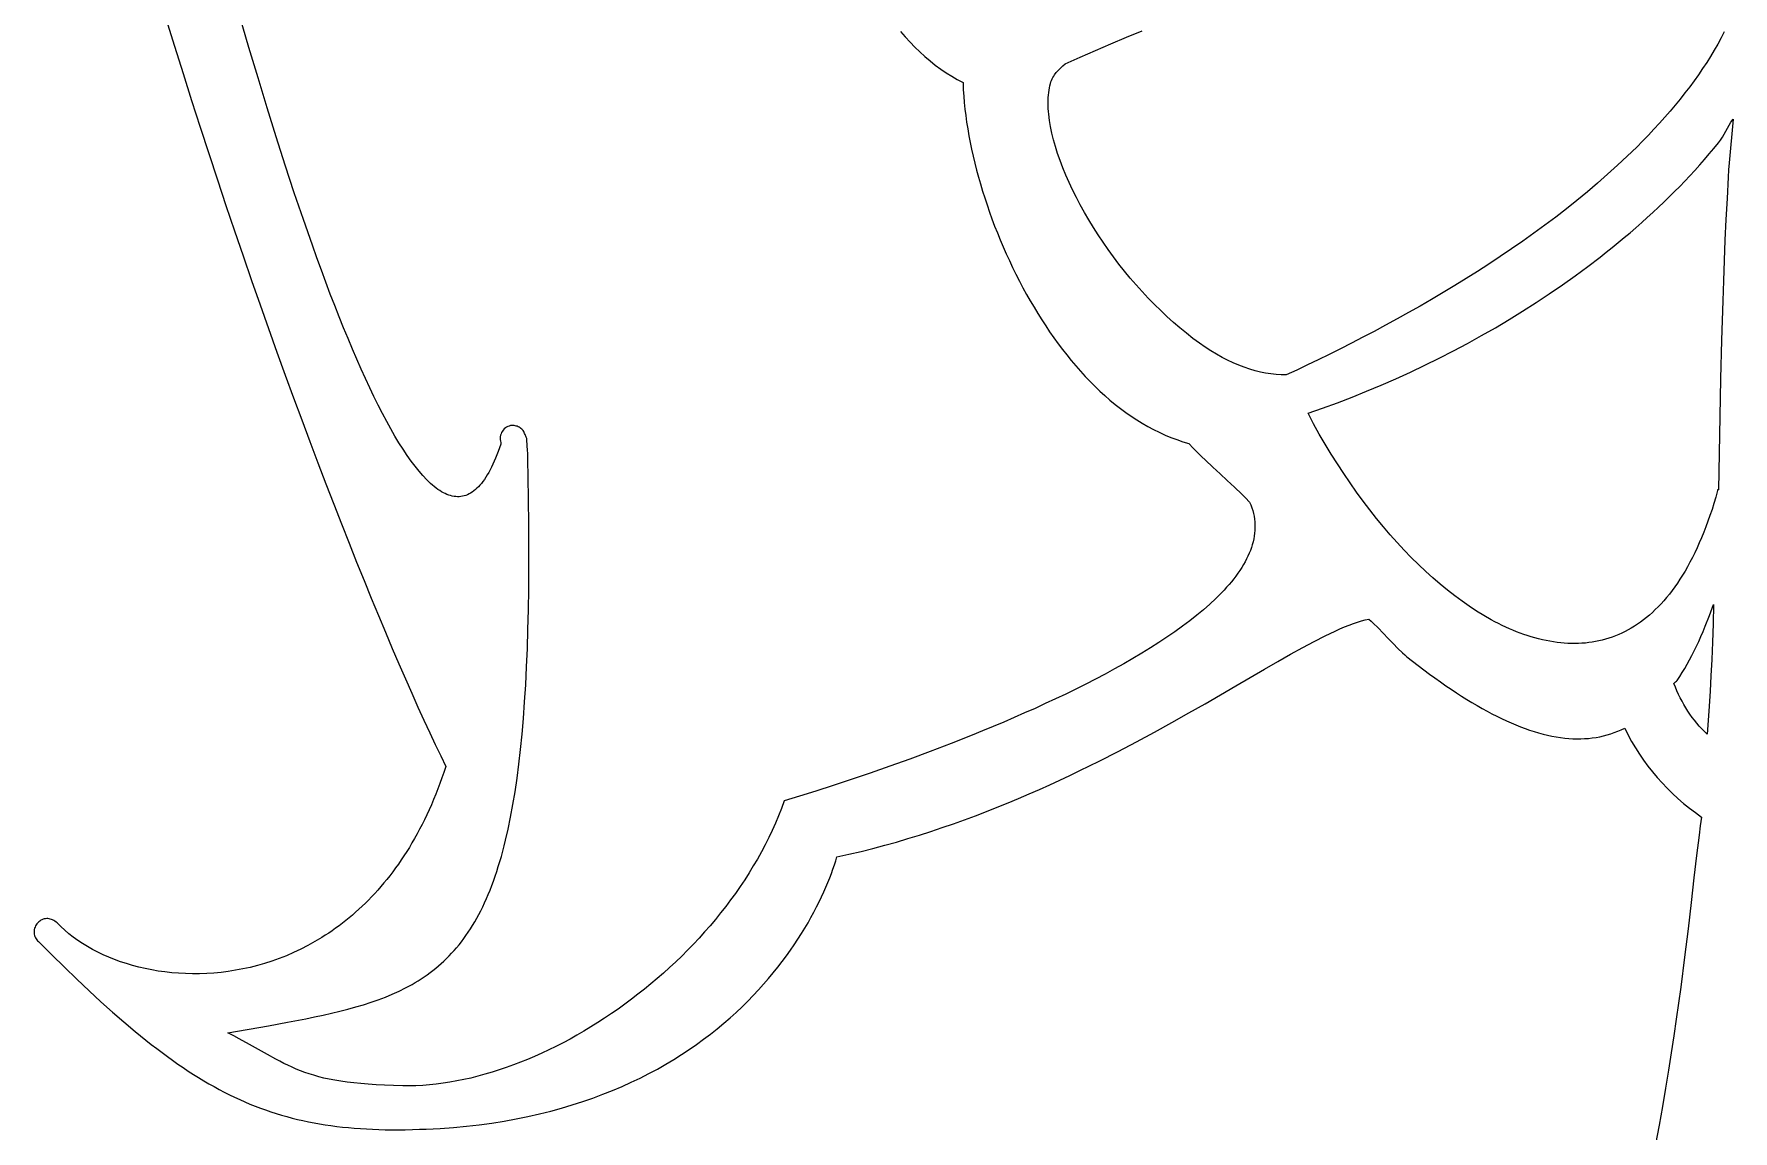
# Model space of a CAD drawing. Extents: x 0 to 113, y 52 to 137.
# Drawn here: x 12.21 to 30.55, y 72.04 to 83.88 of the extents above; entities that cross this region are included whole.
import ezdxf

# ---------------------------------------------------------------- set-up
doc = ezdxf.new("R2010")
doc.units = 0
doc.header["$MEASUREMENT"] = 0

msp = doc.modelspace()

# ---------------------------------------------------------------- linework, layer by layer
for points in [[(13.633, 84.05), (13.726, 83.752), (13.818, 83.457), (13.91, 83.165), (14.003, 82.877), (14.096, 82.592), (14.189, 82.31), (14.281, 82.033), (14.374, 81.759), (14.466, 81.489), (14.558, 81.222), (14.649, 80.96), (14.741, 80.703), (14.831, 80.449), (14.921, 80.2), (15.01, 79.956), (15.099, 79.717), (15.187, 79.482), (15.274, 79.252), (15.359, 79.027), (15.444, 78.807), (15.528, 78.593), (15.61, 78.384), (15.692, 78.18), (15.772, 77.983), (15.85, 77.79), (15.927, 77.604), (16.002, 77.424), (16.076, 77.249), (16.148, 77.081), (16.219, 76.919), (16.287, 76.764), (16.354, 76.615), (16.418, 76.473), (16.481, 76.337), (16.541, 76.209), (16.599, 76.087), (16.655, 75.972), (16.634, 75.91), (16.613, 75.85), (16.591, 75.79), (16.569, 75.731), (16.546, 75.673), (16.523, 75.616), (16.499, 75.56), (16.475, 75.505), (16.45, 75.451), (16.424, 75.398), (16.398, 75.346), (16.372, 75.295), (16.345, 75.245), (16.317, 75.196), (16.289, 75.147), (16.261, 75.1), (16.232, 75.054), (16.203, 75.008), (16.173, 74.964), (16.143, 74.92), (16.112, 74.877), (16.081, 74.835), (16.05, 74.794), (16.018, 74.754), (15.986, 74.715), (15.953, 74.676), (15.921, 74.639), (15.887, 74.602), (15.854, 74.566), (15.82, 74.531), (15.786, 74.497), (15.751, 74.464), (15.716, 74.431), (15.681, 74.399), (15.646, 74.369), (15.61, 74.339), (15.575, 74.309), (15.538, 74.281), (15.502, 74.253), (15.465, 74.226), (15.429, 74.2), (15.391, 74.175), (15.354, 74.15), (15.317, 74.127), (15.241, 74.082), (15.165, 74.039), (15.089, 74), (15.011, 73.964), (14.934, 73.93), (14.856, 73.899), (14.778, 73.872), (14.699, 73.846), (14.621, 73.824), (14.542, 73.804), (14.463, 73.787), (14.385, 73.772), (14.307, 73.76), (14.229, 73.75), (14.151, 73.742), (14.074, 73.737), (13.997, 73.735), (13.921, 73.734), (13.845, 73.736), (13.77, 73.74), (13.696, 73.746), (13.623, 73.754), (13.551, 73.764), (13.48, 73.776), (13.41, 73.79), (13.341, 73.806), (13.273, 73.824), (13.207, 73.844), (13.142, 73.865), (13.078, 73.888), (13.016, 73.913), (12.956, 73.94), (12.898, 73.968), (12.841, 73.997), (12.786, 74.028), (12.733, 74.061), (12.682, 74.095), (12.633, 74.13), (12.587, 74.167), (12.542, 74.205), (12.5, 74.244), (12.461, 74.284), (12.448, 74.293), (12.434, 74.302), (12.423, 74.31), (12.411, 74.317), (12.398, 74.322), (12.386, 74.326), (12.373, 74.329), (12.36, 74.331), (12.347, 74.331), (12.334, 74.329), (12.321, 74.327), (12.308, 74.323), (12.296, 74.318), (12.284, 74.312), (12.273, 74.304), (12.262, 74.296), (12.252, 74.286), (12.242, 74.275), (12.234, 74.264), (12.227, 74.251), (12.221, 74.239), (12.216, 74.226), (12.213, 74.213), (12.211, 74.2), (12.21, 74.187), (12.21, 74.174), (12.212, 74.161), (12.215, 74.148), (12.219, 74.136), (12.225, 74.124), (12.232, 74.112), (12.24, 74.101), (12.249, 74.091), (12.26, 74.082), (12.401, 73.94), (12.539, 73.805), (12.673, 73.675), (12.804, 73.551), (12.932, 73.433), (13.057, 73.321), (13.18, 73.214), (13.3, 73.113), (13.418, 73.017), (13.476, 72.971), (13.534, 72.926), (13.592, 72.883), (13.649, 72.84), (13.706, 72.8), (13.763, 72.76), (13.819, 72.721), (13.875, 72.684), (13.931, 72.648), (13.987, 72.613), (14.042, 72.58), (14.098, 72.547), (14.153, 72.516), (14.209, 72.486), (14.264, 72.457), (14.319, 72.429), (14.375, 72.402), (14.43, 72.376), (14.486, 72.352), (14.541, 72.328), (14.597, 72.306), (14.653, 72.284), (14.71, 72.264), (14.766, 72.244), (14.823, 72.226), (14.88, 72.209), (14.938, 72.192), (14.996, 72.177), (15.054, 72.162), (15.113, 72.149), (15.172, 72.136), (15.232, 72.124), (15.292, 72.114), (15.353, 72.104), (15.415, 72.095), (15.477, 72.087), (15.539, 72.079), (15.603, 72.073), (15.667, 72.067), (15.732, 72.063), (15.798, 72.059), (15.864, 72.055), (15.932, 72.053), (16, 72.051), (16.069, 72.051), (16.139, 72.05), (16.217, 72.051), (16.293, 72.052), (16.369, 72.055), (16.444, 72.057), (16.592, 72.065), (16.736, 72.076), (16.878, 72.089), (17.016, 72.105), (17.152, 72.123), (17.284, 72.144), (17.414, 72.168), (17.541, 72.194), (17.665, 72.221), (17.786, 72.252), (17.904, 72.284), (18.019, 72.318), (18.132, 72.354), (18.242, 72.393), (18.349, 72.433), (18.454, 72.474), (18.556, 72.518), (18.655, 72.563), (18.752, 72.609), (18.846, 72.657), (18.938, 72.706), (19.027, 72.757), (19.114, 72.809), (19.198, 72.862), (19.28, 72.916), (19.359, 72.971), (19.436, 73.027), (19.511, 73.084), (19.584, 73.141), (19.654, 73.2), (19.722, 73.259), (19.788, 73.318), (19.851, 73.378), (19.913, 73.439), (19.972, 73.499), (20.029, 73.56), (20.084, 73.622), (20.137, 73.683), (20.188, 73.744), (20.238, 73.806), (20.285, 73.867), (20.33, 73.928), (20.373, 73.989), (20.415, 74.049), (20.454, 74.109), (20.492, 74.169), (20.528, 74.228), (20.563, 74.286), (20.595, 74.344), (20.626, 74.401), (20.655, 74.457), (20.683, 74.512), (20.709, 74.566), (20.733, 74.619), (20.756, 74.671), (20.777, 74.722), (20.797, 74.771), (20.816, 74.819), (20.832, 74.866), (20.848, 74.911), (20.862, 74.954), (20.875, 74.996), (21.005, 75.025), (21.135, 75.056), (21.263, 75.088), (21.391, 75.122), (21.517, 75.157), (21.642, 75.194), (21.767, 75.232), (21.89, 75.272), (22.012, 75.313), (22.133, 75.355), (22.253, 75.398), (22.372, 75.442), (22.49, 75.487), (22.606, 75.533), (22.722, 75.581), (22.836, 75.628), (22.949, 75.677), (23.061, 75.726), (23.172, 75.776), (23.281, 75.826), (23.389, 75.877), (23.496, 75.929), (23.601, 75.98), (23.706, 76.032), (23.91, 76.136), (24.109, 76.241), (24.302, 76.345), (24.49, 76.449), (24.672, 76.551), (24.848, 76.651), (25.181, 76.844), (25.489, 77.024), (25.634, 77.107), (25.771, 77.185), (25.902, 77.257), (26.026, 77.324), (26.143, 77.384), (26.198, 77.411), (26.252, 77.436), (26.304, 77.459), (26.354, 77.481), (26.403, 77.5), (26.449, 77.518), (26.494, 77.533), (26.536, 77.545), (26.577, 77.556), (26.616, 77.564), (26.639, 77.543), (26.664, 77.52), (26.715, 77.469), (26.769, 77.413), (26.823, 77.356), (26.878, 77.3), (26.93, 77.247), (26.98, 77.199), (27.004, 77.178), (27.026, 77.159), (27.149, 77.063), (27.27, 76.972), (27.329, 76.929), (27.388, 76.887), (27.446, 76.846), (27.504, 76.807), (27.561, 76.769), (27.617, 76.733), (27.673, 76.697), (27.728, 76.664), (27.783, 76.631), (27.837, 76.6), (27.891, 76.571), (27.944, 76.542), (27.996, 76.515), (28.049, 76.49), (28.1, 76.466), (28.151, 76.443), (28.202, 76.422), (28.252, 76.402), (28.302, 76.383), (28.351, 76.366), (28.4, 76.351), (28.448, 76.336), (28.496, 76.323), (28.544, 76.312), (28.591, 76.302), (28.638, 76.293), (28.684, 76.286), (28.73, 76.28), (28.774, 76.276), (28.817, 76.273), (28.86, 76.272), (28.902, 76.272), (28.944, 76.274), (28.986, 76.277), (29.027, 76.282), (29.068, 76.288), (29.108, 76.295), (29.148, 76.304), (29.187, 76.314), (29.226, 76.326), (29.264, 76.339), (29.302, 76.353), (29.34, 76.369), (29.377, 76.386), (29.413, 76.313), (29.452, 76.243), (29.493, 76.174), (29.536, 76.107), (29.581, 76.041), (29.628, 75.977), (29.677, 75.915), (29.728, 75.854), (29.781, 75.795), (29.836, 75.738), (29.893, 75.682), (29.952, 75.628), (30.013, 75.575), (30.076, 75.524), (30.14, 75.475), (30.207, 75.427), (30.193, 75.332), (30.18, 75.231), (30.152, 75.011), (30.124, 74.769), (30.094, 74.505), (30.06, 74.22), (30.023, 73.914), (29.981, 73.589), (29.958, 73.418), (29.934, 73.244), (29.908, 73.064), (29.88, 72.881), (29.85, 72.692), (29.818, 72.5), (29.784, 72.303), (29.748, 72.101), (29.709, 71.896)], [(21.561, 83.91), (21.612, 83.852), (21.664, 83.797), (21.716, 83.743), (21.77, 83.691), (21.825, 83.641), (21.88, 83.594), (21.937, 83.548), (21.995, 83.505), (22.054, 83.465), (22.114, 83.427), (22.174, 83.391), (22.236, 83.358), (22.236, 83.349), (22.239, 83.281), (22.244, 83.213), (22.25, 83.143), (22.257, 83.073), (22.266, 83.002), (22.275, 82.93), (22.287, 82.858), (22.299, 82.785), (22.313, 82.712), (22.328, 82.638), (22.345, 82.564), (22.363, 82.489), (22.382, 82.414), (22.402, 82.339), (22.423, 82.264), (22.446, 82.188), (22.47, 82.113), (22.495, 82.037), (22.521, 81.961), (22.548, 81.886), (22.577, 81.81), (22.607, 81.735), (22.637, 81.66), (22.669, 81.585), (22.702, 81.51), (22.736, 81.436), (22.771, 81.362), (22.807, 81.289), (22.844, 81.216), (22.882, 81.144), (22.921, 81.072), (22.962, 81.001), (23.002, 80.933), (23.043, 80.865), (23.085, 80.798), (23.128, 80.732), (23.171, 80.667), (23.216, 80.603), (23.262, 80.539), (23.309, 80.477), (23.356, 80.417), (23.404, 80.357), (23.454, 80.299), (23.504, 80.242), (23.555, 80.186), (23.607, 80.132), (23.659, 80.079), (23.713, 80.028), (23.767, 79.978), (23.822, 79.93), (23.878, 79.884), (23.935, 79.84), (23.992, 79.797), (24.051, 79.756), (24.11, 79.717), (24.17, 79.68), (24.23, 79.645), (24.291, 79.612), (24.353, 79.582), (24.416, 79.553), (24.48, 79.527), (24.544, 79.503), (24.609, 79.481), (24.674, 79.462), (24.721, 79.412), (24.766, 79.365), (24.81, 79.322), (24.852, 79.28), (24.932, 79.204), (25.01, 79.132), (25.087, 79.062), (25.164, 78.99), (25.245, 78.914), (25.286, 78.873), (25.329, 78.829), (25.342, 78.799), (25.353, 78.768), (25.363, 78.737), (25.37, 78.707), (25.377, 78.676), (25.381, 78.645), (25.385, 78.615), (25.386, 78.584), (25.386, 78.553), (25.385, 78.522), (25.382, 78.492), (25.378, 78.461), (25.373, 78.43), (25.366, 78.399), (25.357, 78.368), (25.348, 78.337), (25.337, 78.307), (25.324, 78.276), (25.311, 78.245), (25.296, 78.214), (25.28, 78.183), (25.262, 78.153), (25.244, 78.122), (25.224, 78.091), (25.203, 78.061), (25.181, 78.03), (25.157, 77.999), (25.133, 77.969), (25.107, 77.938), (25.081, 77.908), (25.053, 77.877), (25.024, 77.847), (24.994, 77.816), (24.963, 77.786), (24.899, 77.726), (24.831, 77.665), (24.759, 77.606), (24.683, 77.546), (24.604, 77.487), (24.522, 77.428), (24.437, 77.369), (24.349, 77.311), (24.258, 77.253), (24.165, 77.196), (24.069, 77.139), (23.971, 77.083), (23.871, 77.027), (23.769, 76.971), (23.665, 76.917), (23.56, 76.863), (23.453, 76.809), (23.344, 76.756), (23.235, 76.704), (23.124, 76.652), (23.013, 76.601), (22.901, 76.551), (22.788, 76.502), (22.675, 76.453), (22.561, 76.405), (22.447, 76.358), (22.334, 76.312), (22.107, 76.222), (21.883, 76.136), (21.661, 76.054), (21.445, 75.976), (21.233, 75.902), (21.029, 75.832), (20.833, 75.767), (20.646, 75.707), (20.47, 75.652), (20.305, 75.602), (20.276, 75.521), (20.245, 75.442), (20.212, 75.362), (20.176, 75.283), (20.139, 75.205), (20.1, 75.128), (20.06, 75.051), (20.017, 74.974), (19.973, 74.899), (19.927, 74.824), (19.88, 74.75), (19.831, 74.676), (19.78, 74.603), (19.728, 74.532), (19.675, 74.461), (19.62, 74.391), (19.564, 74.321), (19.506, 74.253), (19.447, 74.186), (19.387, 74.119), (19.326, 74.054), (19.263, 73.989), (19.2, 73.926), (19.135, 73.864), (19.07, 73.802), (19.003, 73.742), (18.936, 73.683), (18.867, 73.625), (18.798, 73.569), (18.728, 73.513), (18.658, 73.459), (18.586, 73.406), (18.514, 73.354), (18.441, 73.304), (18.368, 73.255), (18.294, 73.207), (18.22, 73.161), (18.145, 73.116), (18.07, 73.072), (17.995, 73.03), (17.919, 72.99), (17.843, 72.951), (17.767, 72.913), (17.69, 72.877), (17.613, 72.843), (17.537, 72.81), (17.46, 72.779), (17.383, 72.75), (17.307, 72.722), (17.23, 72.696), (17.153, 72.672), (17.077, 72.649), (17.001, 72.628), (16.925, 72.609), (16.849, 72.592), (16.774, 72.577), (16.699, 72.563), (16.625, 72.552), (16.551, 72.542), (16.478, 72.535), (16.405, 72.529), (16.332, 72.525), (16.261, 72.524), (16.19, 72.524), (16.088, 72.527), (15.993, 72.531), (15.902, 72.535), (15.817, 72.541), (15.736, 72.548), (15.661, 72.556), (15.589, 72.564), (15.521, 72.574), (15.457, 72.585), (15.396, 72.597), (15.339, 72.609), (15.284, 72.623), (15.231, 72.638), (15.181, 72.653), (15.132, 72.67), (15.085, 72.688), (15.04, 72.706), (14.995, 72.726), (14.951, 72.746), (14.907, 72.767), (14.864, 72.79), (14.82, 72.813), (14.73, 72.862), (14.535, 72.972), (14.425, 73.032), (14.365, 73.063), (14.303, 73.096), (14.74, 73.174), (14.945, 73.211), (15.142, 73.249), (15.238, 73.268), (15.331, 73.288), (15.422, 73.309), (15.511, 73.33), (15.598, 73.352), (15.683, 73.376), (15.766, 73.4), (15.847, 73.427), (15.926, 73.454), (16.002, 73.483), (16.077, 73.514), (16.15, 73.547), (16.221, 73.582), (16.29, 73.62), (16.323, 73.639), (16.357, 73.659), (16.389, 73.68), (16.422, 73.702), (16.453, 73.724), (16.485, 73.747), (16.515, 73.77), (16.546, 73.794), (16.575, 73.819), (16.605, 73.845), (16.634, 73.872), (16.662, 73.899), (16.69, 73.927), (16.717, 73.956), (16.744, 73.986), (16.771, 74.016), (16.797, 74.048), (16.822, 74.08), (16.848, 74.114), (16.872, 74.148), (16.896, 74.183), (16.92, 74.219), (16.943, 74.257), (16.966, 74.295), (16.988, 74.334), (17.01, 74.374), (17.032, 74.416), (17.053, 74.458), (17.073, 74.502), (17.093, 74.546), (17.113, 74.592), (17.132, 74.639), (17.151, 74.687), (17.169, 74.736), (17.187, 74.787), (17.204, 74.839), (17.221, 74.892), (17.238, 74.946), (17.254, 75.001), (17.269, 75.058), (17.285, 75.116), (17.299, 75.176), (17.327, 75.298), (17.354, 75.427), (17.379, 75.561), (17.402, 75.701), (17.423, 75.847), (17.443, 75.999), (17.461, 76.157), (17.477, 76.322), (17.492, 76.493), (17.505, 76.671), (17.517, 76.856), (17.526, 77.048), (17.535, 77.246), (17.541, 77.453), (17.546, 77.666), (17.55, 77.887), (17.552, 78.116), (17.552, 78.352), (17.551, 78.597), (17.548, 78.85), (17.544, 79.11), (17.541, 79.274), (17.538, 79.342), (17.536, 79.401), (17.534, 79.426), (17.531, 79.449), (17.527, 79.489), (17.527, 79.496), (17.527, 79.502), (17.527, 79.508), (17.527, 79.515), (17.525, 79.522), (17.522, 79.53), (17.509, 79.559), (17.505, 79.57), (17.5, 79.581), (17.495, 79.59), (17.488, 79.6), (17.481, 79.609), (17.473, 79.617), (17.465, 79.624), (17.456, 79.631), (17.446, 79.637), (17.436, 79.642), (17.426, 79.647), (17.415, 79.65), (17.404, 79.653), (17.393, 79.655), (17.381, 79.656), (17.37, 79.656), (17.354, 79.654), (17.338, 79.65), (17.324, 79.644), (17.31, 79.637), (17.297, 79.629), (17.285, 79.618), (17.274, 79.607), (17.265, 79.594), (17.256, 79.58), (17.25, 79.565), (17.245, 79.55), (17.242, 79.534), (17.24, 79.519), (17.241, 79.503), (17.243, 79.487), (17.247, 79.471), (17.247, 79.462), (17.247, 79.453), (17.22, 79.375), (17.191, 79.303), (17.177, 79.269), (17.162, 79.237), (17.147, 79.206), (17.132, 79.176), (17.117, 79.149), (17.102, 79.122), (17.086, 79.097), (17.071, 79.074), (17.055, 79.052), (17.039, 79.031), (17.023, 79.012), (17.006, 78.994), (16.99, 78.978), (16.973, 78.963), (16.956, 78.949), (16.939, 78.937), (16.922, 78.926), (16.905, 78.916), (16.888, 78.908), (16.87, 78.901), (16.852, 78.896), (16.834, 78.891), (16.816, 78.888), (16.798, 78.887), (16.78, 78.887), (16.761, 78.888), (16.743, 78.89), (16.724, 78.893), (16.705, 78.898), (16.686, 78.904), (16.667, 78.911), (16.648, 78.92), (16.628, 78.929), (16.609, 78.94), (16.589, 78.953), (16.569, 78.966), (16.549, 78.98), (16.529, 78.996), (16.509, 79.013), (16.489, 79.031), (16.448, 79.07), (16.406, 79.114), (16.365, 79.162), (16.322, 79.215), (16.28, 79.272), (16.237, 79.333), (16.193, 79.399), (16.149, 79.468), (16.105, 79.542), (16.061, 79.619), (16.016, 79.7), (15.97, 79.786), (15.925, 79.874), (15.879, 79.967), (15.833, 80.063), (15.787, 80.162), (15.74, 80.265), (15.693, 80.371), (15.646, 80.481), (15.599, 80.594), (15.551, 80.709), (15.504, 80.828), (15.456, 80.95), (15.408, 81.075), (15.359, 81.203), (15.311, 81.333), (15.263, 81.466), (15.214, 81.602), (15.117, 81.881), (15.019, 82.17), (14.921, 82.467), (14.823, 82.773), (14.725, 83.087), (14.628, 83.409), (14.53, 83.737), (14.433, 84.071)], [(30.451, 83.907), (30.417, 83.841), (30.381, 83.775), (30.343, 83.708), (30.303, 83.642), (30.262, 83.576), (30.218, 83.51), (30.173, 83.444), (30.126, 83.378), (30.078, 83.312), (30.027, 83.247), (29.975, 83.181), (29.922, 83.116), (29.867, 83.05), (29.81, 82.985), (29.752, 82.92), (29.693, 82.856), (29.632, 82.791), (29.57, 82.727), (29.506, 82.663), (29.404, 82.564), (29.3, 82.466), (29.193, 82.369), (29.085, 82.274), (28.974, 82.18), (28.862, 82.087), (28.747, 81.996), (28.632, 81.907), (28.515, 81.819), (28.396, 81.732), (28.277, 81.647), (28.156, 81.563), (28.034, 81.48), (27.912, 81.399), (27.789, 81.32), (27.666, 81.242), (27.542, 81.166), (27.417, 81.091), (27.293, 81.017), (27.169, 80.945), (27.044, 80.875), (26.92, 80.806), (26.797, 80.738), (26.674, 80.672), (26.551, 80.608), (26.429, 80.545), (26.309, 80.484), (26.189, 80.424), (26.07, 80.366), (25.953, 80.309), (25.837, 80.254), (25.723, 80.201), (25.669, 80.202), (25.614, 80.206), (25.559, 80.212), (25.502, 80.221), (25.445, 80.233), (25.388, 80.247), (25.33, 80.264), (25.271, 80.284), (25.212, 80.306), (25.152, 80.332), (25.092, 80.36), (25.032, 80.391), (24.971, 80.425), (24.91, 80.461), (24.849, 80.501), (24.788, 80.544), (24.717, 80.596), (24.646, 80.651), (24.576, 80.709), (24.506, 80.769), (24.437, 80.832), (24.369, 80.896), (24.301, 80.963), (24.235, 81.032), (24.169, 81.102), (24.105, 81.174), (24.041, 81.248), (23.98, 81.323), (23.919, 81.399), (23.86, 81.477), (23.803, 81.555), (23.748, 81.634), (23.694, 81.714), (23.643, 81.795), (23.594, 81.876), (23.546, 81.957), (23.501, 82.038), (23.459, 82.119), (23.419, 82.2), (23.381, 82.28), (23.346, 82.36), (23.313, 82.438), (23.284, 82.516), (23.257, 82.593), (23.233, 82.668), (23.212, 82.741), (23.195, 82.813), (23.18, 82.883), (23.169, 82.95), (23.161, 83.016), (23.158, 83.047), (23.156, 83.078), (23.155, 83.109), (23.154, 83.138), (23.155, 83.167), (23.156, 83.196), (23.158, 83.223), (23.161, 83.25), (23.164, 83.276), (23.169, 83.301), (23.174, 83.325), (23.18, 83.349), (23.185, 83.366), (23.192, 83.383), (23.199, 83.399), (23.206, 83.414), (23.215, 83.429), (23.224, 83.443), (23.243, 83.469), (23.265, 83.493), (23.288, 83.516), (23.312, 83.538), (23.337, 83.56), (23.5, 83.633), (23.665, 83.705), (23.832, 83.777), (24.001, 83.848), (24.171, 83.919)]]:
    msp.add_lwpolyline(points)
for points in [[(30.546, 82.962), (30.54, 82.884), (30.533, 82.806), (30.519, 82.649), (30.505, 82.492), (30.498, 82.415), (30.493, 82.338), (30.481, 82.108), (30.47, 81.881), (30.459, 81.657), (30.45, 81.436), (30.442, 81.217), (30.435, 81.001), (30.422, 80.576), (30.412, 80.161), (30.404, 79.753), (30.389, 78.961), (30.388, 78.96), (30.387, 78.96), (30.384, 78.961), (30.381, 78.962), (30.38, 78.962), (30.38, 78.961), (30.38, 78.957), (30.38, 78.952), (30.36, 78.883), (30.34, 78.815), (30.319, 78.749), (30.297, 78.685), (30.275, 78.622), (30.253, 78.561), (30.23, 78.502), (30.206, 78.444), (30.182, 78.388), (30.158, 78.333), (30.133, 78.28), (30.107, 78.229), (30.081, 78.179), (30.055, 78.131), (30.028, 78.084), (30.001, 78.039), (29.973, 77.995), (29.945, 77.953), (29.917, 77.912), (29.888, 77.873), (29.859, 77.835), (29.829, 77.798), (29.799, 77.763), (29.769, 77.73), (29.738, 77.697), (29.707, 77.667), (29.676, 77.637), (29.644, 77.609), (29.612, 77.582), (29.58, 77.557), (29.548, 77.533), (29.515, 77.51), (29.482, 77.488), (29.448, 77.468), (29.415, 77.449), (29.381, 77.431), (29.346, 77.414), (29.312, 77.398), (29.277, 77.384), (29.242, 77.371), (29.207, 77.359), (29.171, 77.348), (29.135, 77.338), (29.099, 77.33), (29.063, 77.322), (29.026, 77.316), (28.989, 77.311), (28.952, 77.306), (28.915, 77.304), (28.877, 77.302), (28.84, 77.301), (28.802, 77.301), (28.763, 77.303), (28.725, 77.305), (28.686, 77.309), (28.647, 77.313), (28.608, 77.319), (28.568, 77.325), (28.528, 77.333), (28.488, 77.342), (28.448, 77.352), (28.408, 77.362), (28.367, 77.374), (28.326, 77.387), (28.288, 77.4), (28.249, 77.414), (28.21, 77.429), (28.171, 77.444), (28.132, 77.461), (28.093, 77.479), (28.054, 77.497), (28.015, 77.516), (27.976, 77.537), (27.936, 77.558), (27.858, 77.603), (27.779, 77.651), (27.7, 77.703), (27.621, 77.758), (27.542, 77.816), (27.463, 77.878), (27.385, 77.942), (27.306, 78.01), (27.229, 78.08), (27.151, 78.154), (27.074, 78.23), (26.998, 78.309), (26.922, 78.391), (26.846, 78.476), (26.772, 78.563), (26.698, 78.653), (26.625, 78.745), (26.554, 78.839), (26.483, 78.936), (26.413, 79.035), (26.344, 79.137), (26.276, 79.24), (26.21, 79.346), (26.145, 79.453), (26.081, 79.563), (26.019, 79.674), (25.959, 79.788), (26.117, 79.843), (26.276, 79.901), (26.434, 79.961), (26.592, 80.025), (26.75, 80.091), (26.907, 80.16), (27.064, 80.232), (27.219, 80.306), (27.374, 80.382), (27.528, 80.461), (27.68, 80.542), (27.831, 80.626), (27.981, 80.712), (28.129, 80.8), (28.275, 80.89), (28.42, 80.983), (28.563, 81.077), (28.704, 81.174), (28.842, 81.272), (28.978, 81.373), (29.112, 81.475), (29.178, 81.527), (29.243, 81.579), (29.308, 81.632), (29.372, 81.685), (29.435, 81.738), (29.498, 81.792), (29.56, 81.847), (29.621, 81.901), (29.681, 81.956), (29.741, 82.012), (29.799, 82.068), (29.857, 82.124), (29.914, 82.181), (29.971, 82.238), (30.026, 82.296), (30.08, 82.353), (30.134, 82.411), (30.187, 82.47), (30.239, 82.529), (30.29, 82.588), (30.34, 82.647), (30.389, 82.707), (30.412, 82.738), (30.433, 82.77), (30.452, 82.802), (30.469, 82.834), (30.487, 82.866), (30.505, 82.898), (30.524, 82.93), (30.546, 82.962)], [(30.336, 77.721), (30.33, 77.512), (30.324, 77.315), (30.316, 77.129), (30.307, 76.953), (30.298, 76.785), (30.288, 76.625), (30.277, 76.471), (30.266, 76.323), (30.237, 76.351), (30.208, 76.38), (30.181, 76.409), (30.155, 76.44), (30.129, 76.472), (30.105, 76.504), (30.081, 76.537), (30.058, 76.571), (30.037, 76.605), (30.016, 76.641), (29.996, 76.677), (29.976, 76.714), (29.958, 76.751), (29.941, 76.79), (29.924, 76.829), (29.908, 76.868), (29.916, 76.878), (29.926, 76.886), (29.935, 76.893), (29.943, 76.903), (29.971, 76.945), (29.998, 76.988), (30.025, 77.032), (30.051, 77.077), (30.077, 77.124), (30.102, 77.172), (30.127, 77.222), (30.152, 77.272), (30.176, 77.324), (30.2, 77.378), (30.224, 77.432), (30.247, 77.487), (30.292, 77.602), (30.336, 77.721)]]:
    msp.add_lwpolyline(points, close=True)

doc.saveas('drawing.dxf')
